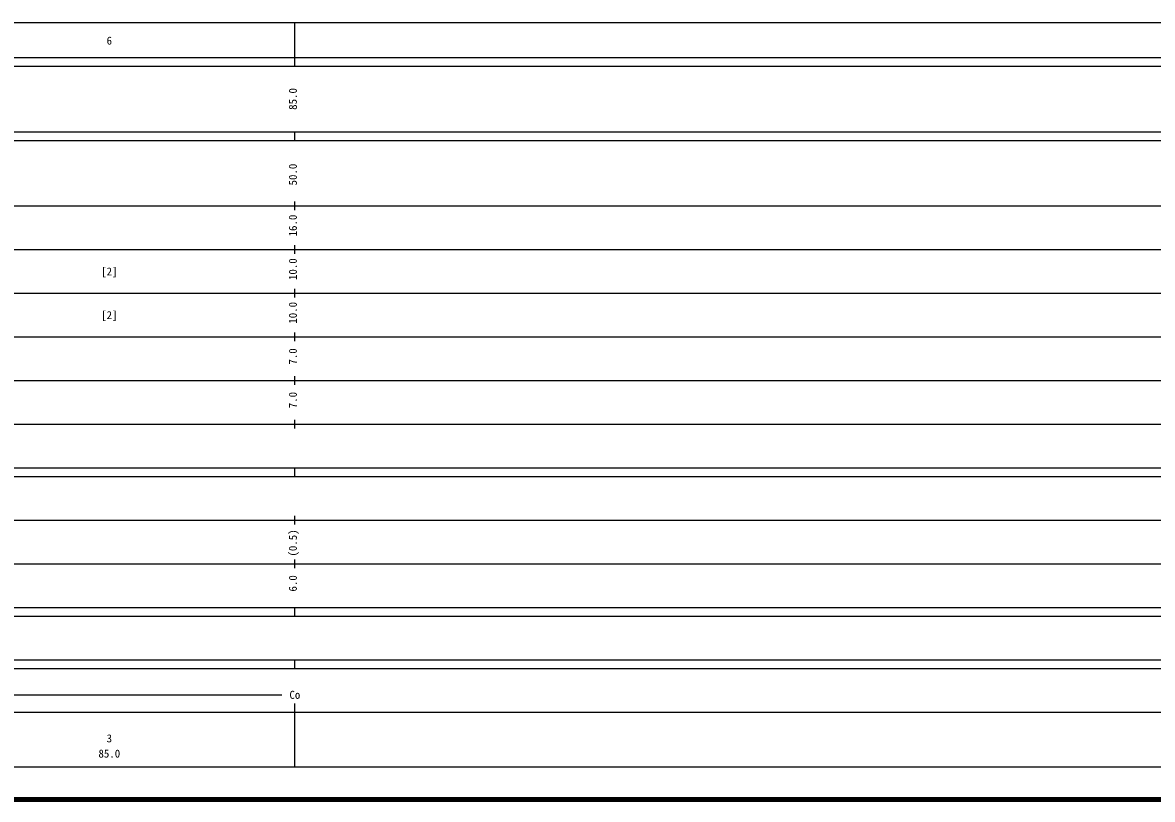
# Model space of a CAD drawing. Units: millimetres on the paper, enlarged 1000 times. Extents: x 40000 to 680000, y 20000 to 380000.
# Drawn here: x 290638 to 549401, y 20000 to 198000 of the extents above; entities that cross this region are included whole.
import ezdxf
from ezdxf.enums import TextEntityAlignment as Align

# ---------------------------------------------------------------- set-up
doc = ezdxf.new("R2010")
doc.units = ezdxf.units.MM
doc.header["$LTSCALE"] = 1000
doc.layers.add('M-TTL', color=2, linetype='Continuous', lineweight=140)
doc.layers.add('M-TTL-BAND', color=7, linetype='Continuous', lineweight=25)
doc.styles.add('ＭＳ ゴシック', font='')
doc.styles.get('ＭＳ ゴシック').set_extended_font_data('MS Gothic')

msp = doc.modelspace()

# ---------------------------------------------------------------- linework, layer by layer
at = {"layer": 'M-TTL'}
msp.add_line((40000, 20000), (680000, 20000), dxfattribs=at)
at = {"layer": 'M-TTL-BAND'}
for p, q in [((68000, 198000), (579000, 198000)), ((353000, 188000), (353000, 198000)), ((40000, 190000), (579000, 190000)), ((40000, 188000), (579000, 188000)), ((40000, 173000), (579000, 173000)), ((40000, 171000), (579000, 171000)), ((353000, 171000), (353000, 173000)), ((40000, 156000), (579000, 156000)), ((353000, 155000), (353000, 157000)), ((46000, 146000), (579000, 146000)), ((353000, 145000), (353000, 147000)), ((52000, 136000), (579000, 136000)), ((353000, 135000), (353000, 137000)), ((353000, 125000), (353000, 127000)), ((46000, 126000), (579000, 126000)), ((353000, 115000), (353000, 117000)), ((52000, 116000), (579000, 116000)), ((353000, 105000), (353000, 107000)), ((46000, 106000), (579000, 106000)), ((40000, 96000), (579000, 96000)), ((353000, 94000), (353000, 96000)), ((40000, 94000), (579000, 94000)), ((49000, 84000), (579000, 84000)), ((353000, 83000), (353000, 85000)), ((40000, 74000), (579000, 74000)), ((353000, 73000), (353000, 75000)), ((40000, 64000), (579000, 64000)), ((353000, 62000), (353000, 64000)), ((40000, 62000), (579000, 62000)), ((40000, 52000), (579000, 52000)), ((353000, 50000), (353000, 52000)), ((40000, 50000), (579000, 50000)), ((71000, 44000), (350000, 44000)), ((353000, 27500), (353000, 42000)), ((40000, 40000), (579000, 40000)), ((68000, 27500), (579000, 27500))]:
    msp.add_line(p, q, dxfattribs=at)

# ---------------------------------------------------------------- texts
at = {"layer": 'M-TTL-BAND', "style": 'ＭＳ ゴシック'}
for s, p in [('6', (310500, 192405)), ('[2]', (310500, 139500)), ('[2]', (310500, 129500)), ('Co', (353000, 42500)), ('3', (310500, 32523)), ('85.0', (310500, 29033))]:
    msp.add_text(s, height=1833, dxfattribs=at).set_placement(p, align=Align.BOTTOM_CENTER)
for s, p in [('85.0', (354000, 180500)), ('50.0', (354000, 163174)), ('16.0', (354000, 151500)), ('10.0', (354000, 141500)), ('10.0', (354000, 131500)), ('7.0', (354000, 121500)), ('7.0', (354000, 111500)), ('(0.5)', (354000, 78764)), ('6.0', (354000, 69500))]:
    msp.add_text(s, height=1833, rotation=90, dxfattribs=at).set_placement(p, align=Align.BOTTOM_CENTER)

doc.saveas('drawing.dxf')
